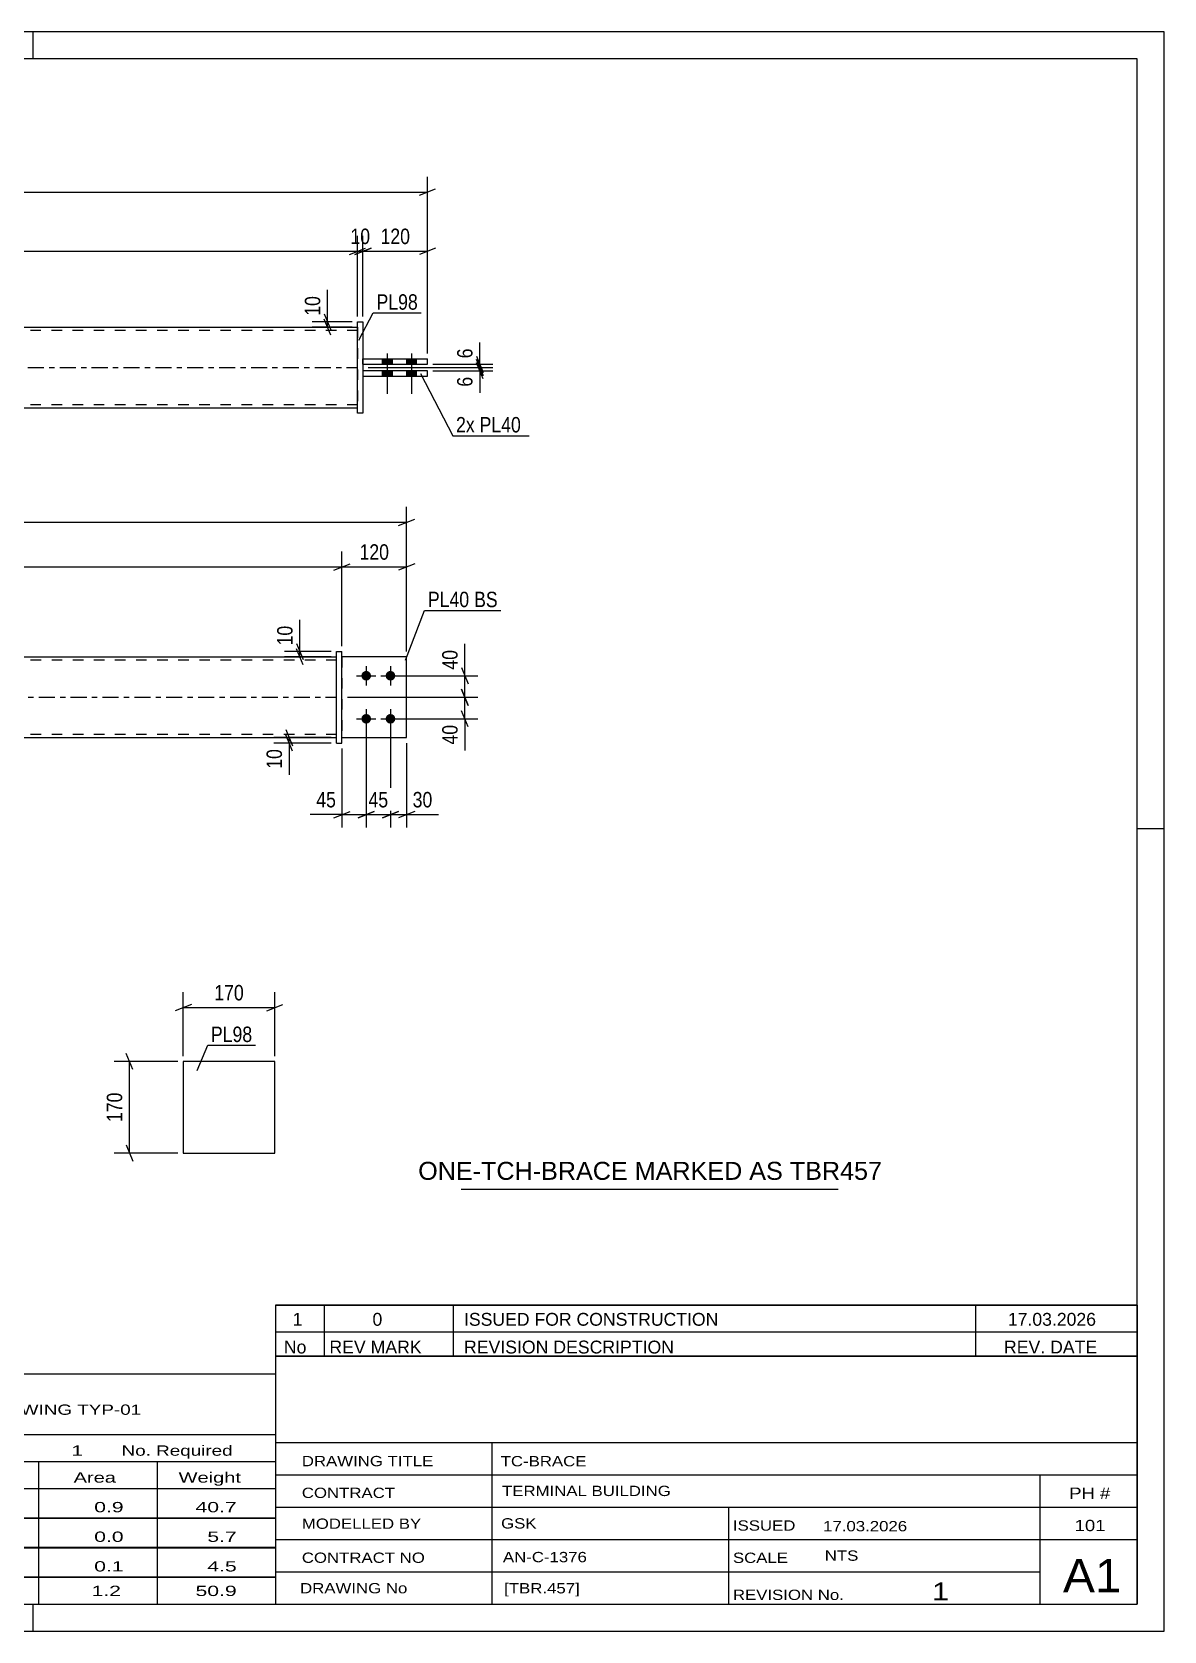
# Model space of a CAD drawing. Header units: millimetres. Extents: x 0 to 420, y 0 to 297.
# Drawn here: x 209.8 to 420, y 0 to 297 of the extents above; entities that cross this region are included whole.
import ezdxf

# ---------------------------------------------------------------- set-up
doc = ezdxf.new("R2010")
doc.units = ezdxf.units.MM
doc.linetypes.add('DXK_LINE_DOT2', pattern=[3.9198, 1.9599, -1.9599])
doc.linetypes.add('DXK_LINE_DOT3', pattern=[5.9187, 2.979, -0.9799, 0.9799, -0.9799])
doc.styles.add('Arial', font='ARIAL.TTF', dxfattribs={"height": 0.2})
doc.styles.add('Arial Narrow', font='ARIALN.TTF', dxfattribs={"height": 0.2})

# ---------------------------------------------------------------- blocks, each defined once
blk = doc.blocks.new('Unknown-580611824-1130')
at = {"color": 5, "linetype": 'Continuous'}
for p, q in [((420, 297), (0, 297)), ((210, 292), (210, 297)), ((420, 0), (420, 297)), ((415, 292), (5, 292)), ((415, 5), (415, 292)), ((420, 149), (415, 149)), ((5, 5), (415, 5)), ((210, 0), (210, 5)), ((0, 0), (420, 0))]:
    blk.add_line(p, q, dxfattribs=at)
blk = doc.blocks.new('Part-580611824-1657 - 1645')
at = {"color": 2, "linetype": 'Continuous'}
for p, q in [((266.34, 164.93), (266.34, 181.93)), ((266.34, 181.93), (267.34, 181.93)), ((267.34, 164.93), (267.34, 181.93)), ((266.34, 164.93), (267.34, 164.93))]:
    blk.add_line(p, q, dxfattribs=at)
blk = doc.blocks.new('Part-580611824-1667 - 1645')
at = {"color": 2, "linetype": 'Continuous'}
for p, q in [((279.34, 180.93), (267.34, 180.93)), ((279.34, 165.93), (279.34, 180.93)), ((267.34, 165.93), (279.34, 165.93))]:
    blk.add_line(p, q, dxfattribs=at)
at = {"color": 7, "linetype": 'DXK_LINE_DOT2'}
blk.add_line((267.34, 180.93), (267.34, 165.93), dxfattribs=at)
blk = doc.blocks.new('Part-580611824-1672 - 1645')
at = {"linetype": 'Continuous'}
blk.add_hatch(color=2, dxfattribs=at).paths.add_polyline_path([(146.33, 180.93), (145.53, 182.33), (147.13, 182.33)])
at = {"color": 2, "linetype": 'Continuous'}
for p, q in [((146.33, 180.93), (145.53, 182.33)), ((145.53, 182.33), (147.13, 182.33)), ((147.13, 182.33), (146.33, 180.93)), ((116.33, 180.93), (266.34, 180.93)), ((116.33, 165.93), (266.34, 165.93))]:
    blk.add_line(p, q, dxfattribs=at)
at = {"color": 7, "linetype": 'DXK_LINE_DOT2'}
for p, q in [((116.33, 165.93), (116.33, 180.93)), ((266.34, 180.33), (116.33, 180.33)), ((266.34, 165.93), (266.34, 180.93)), ((266.34, 166.53), (116.33, 166.53))]:
    blk.add_line(p, q, dxfattribs=at)
at = {"color": 7, "linetype": 'DXK_LINE_DOT3'}
blk.add_line((116.33, 173.43), (266.34, 173.43), dxfattribs=at)
at = {"color": 2, "linetype": 'Continuous'}
blk.add_circle((146.33, 181.83), 1, dxfattribs=at)
blk = doc.blocks.new('Part-580611824-1662 - 1645')
at = {"color": 7, "linetype": 'DXK_LINE_DOT2'}
for p, q in [((279.34, 180.93), (267.34, 180.93)), ((267.34, 180.93), (267.34, 165.93)), ((279.34, 165.93), (279.34, 180.93)), ((267.34, 165.93), (279.34, 165.93))]:
    blk.add_line(p, q, dxfattribs=at)
blk = doc.blocks.new('Bolt-580611824-1678 - 1645')
at = {"linetype": 'Continuous'}
for points in [[(271.84, 178.33, -1), (271.84, 176.53, -1)], [(276.34, 178.33, -1), (276.34, 176.53, -1)], [(271.84, 170.33, -1), (271.84, 168.53, -1)], [(276.34, 170.33, -1), (276.34, 168.53, -1)]]:
    blk.add_hatch(color=1, dxfattribs=at).paths.add_polyline_path(points)
at = {"color": 1, "linetype": 'Continuous'}
for p, q in [((271.84, 179.23), (271.84, 175.63)), ((276.34, 179.23), (276.34, 175.63)), ((270.04, 177.43), (273.64, 177.43)), ((274.54, 177.43), (278.14, 177.43)), ((270.04, 169.43), (273.64, 169.43)), ((271.84, 171.23), (271.84, 167.63)), ((274.54, 169.43), (278.14, 169.43)), ((276.34, 171.23), (276.34, 167.63))]:
    blk.add_line(p, q, dxfattribs=at)
blk = doc.blocks.new('Part-580611824-1434 - 1367')
at = {"linetype": 'Continuous'}
blk.add_hatch(color=2, dxfattribs=at).paths.add_polyline_path([(150.23, 234.67), (149.43, 236.07), (151.03, 236.07)])
at = {"color": 2, "linetype": 'Continuous'}
for p, q in [((120.23, 242.17), (270.23, 242.17)), ((150.23, 234.67), (149.43, 236.07)), ((149.43, 236.07), (151.03, 236.07)), ((151.03, 236.07), (150.23, 234.67)), ((120.23, 227.17), (270.23, 227.17))]:
    blk.add_line(p, q, dxfattribs=at)
at = {"color": 7, "linetype": 'DXK_LINE_DOT2'}
for p, q in [((120.23, 227.17), (120.23, 242.17)), ((270.23, 241.57), (120.23, 241.57)), ((270.23, 242.17), (270.23, 227.17)), ((270.23, 227.77), (120.23, 227.77))]:
    blk.add_line(p, q, dxfattribs=at)
at = {"color": 7, "linetype": 'DXK_LINE_DOT3'}
blk.add_line((120.23, 234.67), (270.23, 234.67), dxfattribs=at)
at = {"color": 2, "linetype": 'Continuous'}
blk.add_circle((150.23, 235.57), 1, dxfattribs=at)
blk = doc.blocks.new('Bolt-580611824-1419 - 1367')
at = {"linetype": 'Continuous'}
for points in [[(276.63, 236.27), (274.83, 236.27), (274.83, 235.27), (276.63, 235.27)], [(276.63, 236.27), (274.83, 236.27), (274.83, 235.27), (276.63, 235.27)], [(281.13, 236.27), (279.33, 236.27), (279.33, 235.27), (281.13, 235.27)], [(281.13, 236.27), (279.33, 236.27), (279.33, 235.27), (281.13, 235.27)], [(276.63, 234.07), (274.83, 234.07), (274.83, 233.07), (276.63, 233.07)], [(276.63, 234.07), (274.83, 234.07), (274.83, 233.07), (276.63, 233.07)], [(281.13, 234.07), (279.33, 234.07), (279.33, 233.07), (281.13, 233.07)], [(281.13, 234.07), (279.33, 234.07), (279.33, 233.07), (281.13, 233.07)]]:
    blk.add_hatch(color=1, dxfattribs=at).paths.add_polyline_path(points)
at = {"color": 1, "linetype": 'Continuous'}
for p, q in [((274.83, 236.27), (274.83, 235.27)), ((274.83, 236.27), (274.83, 235.27)), ((275.73, 237.27), (275.73, 229.77)), ((275.73, 237.27), (275.73, 229.77)), ((276.63, 236.27), (276.63, 235.27)), ((276.63, 236.27), (276.63, 235.27)), ((279.33, 236.27), (279.33, 235.27)), ((279.33, 236.27), (279.33, 235.27)), ((280.23, 237.27), (280.23, 229.77)), ((280.23, 237.27), (280.23, 229.77)), ((281.13, 236.27), (281.13, 235.27)), ((281.13, 236.27), (281.13, 235.27)), ((274.83, 234.07), (274.83, 233.07)), ((274.83, 234.07), (274.83, 233.07)), ((276.63, 234.07), (276.63, 233.07)), ((276.63, 234.07), (276.63, 233.07)), ((279.33, 234.07), (279.33, 233.07)), ((279.33, 234.07), (279.33, 233.07)), ((281.13, 234.07), (281.13, 233.07)), ((281.13, 234.07), (281.13, 233.07))]:
    blk.add_line(p, q, dxfattribs=at)
blk = doc.blocks.new('Part-580611824-1417 - 1367')
at = {"color": 2, "linetype": 'Continuous'}
for p, q in [((270.23, 226.17), (270.23, 243.17)), ((270.23, 243.17), (271.23, 243.17)), ((271.23, 243.17), (271.23, 226.17)), ((271.23, 226.17), (270.23, 226.17))]:
    blk.add_line(p, q, dxfattribs=at)
blk = doc.blocks.new('Part-580611824-1439 - 1367')
at = {"color": 2, "linetype": 'Continuous'}
for p, q in [((283.23, 234.07), (271.23, 234.07)), ((271.23, 233.07), (283.23, 233.07)), ((283.23, 233.07), (283.23, 234.07))]:
    blk.add_line(p, q, dxfattribs=at)
at = {"color": 7, "linetype": 'DXK_LINE_DOT2'}
blk.add_line((271.23, 234.07), (271.23, 233.07), dxfattribs=at)
blk = doc.blocks.new('Part-580611824-1444 - 1367')
at = {"color": 2, "linetype": 'Continuous'}
for p, q in [((271.23, 236.27), (283.23, 236.27)), ((271.23, 235.27), (283.23, 235.27)), ((283.23, 235.27), (283.23, 236.27))]:
    blk.add_line(p, q, dxfattribs=at)
at = {"color": 7, "linetype": 'DXK_LINE_DOT2'}
blk.add_line((271.23, 235.27), (271.23, 236.27), dxfattribs=at)
blk = doc.blocks.new('Part-580611824-2197 - 2191')
at = {"color": 2, "linetype": 'Continuous'}
for p, q in [((254.87, 105.78), (237.87, 105.78)), ((237.87, 105.78), (237.87, 88.78)), ((254.87, 88.78), (254.87, 105.78)), ((237.87, 88.78), (254.87, 88.78))]:
    blk.add_line(p, q, dxfattribs=at)
blk = doc.blocks.new('StraightDimension-580611824-3403 - 1645')
at = {"color": 7, "linetype": 'Continuous'}
for p, q in [((276.34, 168.43), (276.34, 149.23)), ((279.34, 164.93), (279.34, 149.23)), ((274.84, 151.03), (277.84, 152.23)), ((276.34, 151.63), (279.34, 151.63)), ((280.84, 152.23), (277.84, 151.03))]:
    blk.add_line(p, q, dxfattribs=at)
at = {"color": 0}
blk.add_wipeout([(284.72, 152.38), (284.72, 156.58), (279.86, 156.58), (279.86, 152.38)], dxfattribs=at)
at = {"color": 7, "linetype": 'Continuous'}
blk.add_line((279.34, 151.63), (285.24, 151.63), dxfattribs=at)
blk.add_line((279.34, 151.63), (285.24, 151.63), dxfattribs=at)
at = {"color": 3, "style": 'Arial Narrow'}
blk.add_text('30', height=2.863, dxfattribs=at).set_placement((280.46, 152.98))
blk = doc.blocks.new('StraightDimension-580611824-3359 - 1645')
at = {"color": 7, "linetype": 'Continuous'}
for p, q in [((268.34, 173.43), (292.56, 173.43)), ((289.56, 174.93), (290.76, 171.93)), ((290.16, 169.43), (290.16, 173.43)), ((277.34, 169.43), (292.56, 169.43)), ((290.76, 167.93), (289.56, 170.93))]:
    blk.add_line(p, q, dxfattribs=at)
at = {"color": 0}
blk.add_wipeout([(289.41, 168.91), (285.21, 168.91), (285.21, 164.05), (289.41, 164.05)], dxfattribs=at)
at = {"color": 7, "linetype": 'Continuous'}
blk.add_line((290.16, 169.43), (290.16, 163.52), dxfattribs=at)
blk.add_line((290.16, 169.43), (290.16, 163.52), dxfattribs=at)
at = {"color": 3, "style": 'Arial Narrow'}
blk.add_text('40', height=2.863, rotation=90.0002, dxfattribs=at).set_placement((288.81, 164.65))
blk = doc.blocks.new('StraightDimension-580611824-1909 - 1645')
at = {"color": 7, "linetype": 'Continuous'}
for p, q in [((115.33, 182.93), (115.33, 200.48)), ((267.34, 182.93), (267.34, 200.48)), ((116.83, 198.23), (113.83, 197.03)), ((115.33, 197.63), (267.34, 197.63)), ((265.84, 197.03), (268.84, 198.23))]:
    blk.add_line(p, q, dxfattribs=at)
at = {"color": 0}
blk.add_wipeout([(195.59, 198.38), (195.59, 202.58), (187.08, 202.58), (187.08, 198.38)], dxfattribs=at)
at = {"color": 3, "style": 'Arial Narrow'}
blk.add_text('1520', height=2.863, dxfattribs=at).set_placement((187.68, 198.98))
blk = doc.blocks.new('StraightDimension-580611824-1710 - 1645')
at = {"color": 7, "linetype": 'Continuous'}
for p, q in [((103.33, 181.93), (103.33, 208.78)), ((279.34, 181.93), (279.34, 208.78)), ((104.83, 206.53), (101.83, 205.33)), ((103.33, 205.93), (279.34, 205.93)), ((277.84, 205.33), (280.84, 206.53))]:
    blk.add_line(p, q, dxfattribs=at)
at = {"color": 0}
blk.add_wipeout([(195.59, 206.68), (195.59, 210.88), (187.08, 210.88), (187.08, 206.68)], dxfattribs=at)
at = {"color": 3, "style": 'Arial Narrow'}
blk.add_text('1760', height=2.863, dxfattribs=at).set_placement((187.68, 207.28))
blk = doc.blocks.new('StraightDimension-580611824-1822 - 1645')
at = {"color": 7, "linetype": 'Continuous'}
for p, q in [((256.94, 167.43), (258.14, 164.43)), ((258.14, 163.43), (256.94, 166.43)), ((265.34, 165.93), (254.69, 165.93)), ((265.34, 164.93), (254.69, 164.93)), ((257.54, 164.93), (257.54, 165.93))]:
    blk.add_line(p, q, dxfattribs=at)
at = {"color": 0}
blk.add_wipeout([(256.79, 164.41), (252.59, 164.41), (252.59, 159.55), (256.79, 159.55)], dxfattribs=at)
at = {"color": 7, "linetype": 'Continuous'}
blk.add_line((257.54, 164.93), (257.54, 159.02), dxfattribs=at)
blk.add_line((257.54, 164.93), (257.54, 159.02), dxfattribs=at)
at = {"color": 3, "style": 'Arial Narrow'}
blk.add_text('10', height=2.863, rotation=90.0002, dxfattribs=at).set_placement((256.19, 160.15))
blk = doc.blocks.new('StraightDimension-580611824-1890 - 1645')
at = {"color": 7, "linetype": 'Continuous'}
for p, q in [((265.34, 181.93), (256.66, 181.93)), ((258.91, 183.43), (260.11, 180.43)), ((260.11, 179.43), (258.91, 182.43)), ((259.51, 180.93), (259.51, 181.93)), ((265.34, 180.93), (256.66, 180.93))]:
    blk.add_line(p, q, dxfattribs=at)
at = {"color": 0}
blk.add_wipeout([(258.76, 187.31), (254.56, 187.31), (254.56, 182.46), (258.76, 182.46)], dxfattribs=at)
at = {"color": 7, "linetype": 'Continuous'}
blk.add_line((259.51, 181.93), (259.51, 187.84), dxfattribs=at)
blk.add_line((259.51, 181.93), (259.51, 187.84), dxfattribs=at)
at = {"color": 3, "style": 'Arial Narrow'}
blk.add_text('10', height=2.863, rotation=90.0002, dxfattribs=at).set_placement((258.16, 183.06))
blk = doc.blocks.new('StraightDimension-580611824-1899 - 1645')
at = {"color": 7, "linetype": 'Continuous'}
for p, q in [((267.34, 182.93), (267.34, 200.48)), ((279.34, 181.93), (279.34, 200.48)), ((265.84, 197.03), (268.84, 198.23)), ((267.34, 197.63), (279.34, 197.63)), ((280.84, 198.23), (277.84, 197.03))]:
    blk.add_line(p, q, dxfattribs=at)
at = {"color": 0}
blk.add_wipeout([(276.68, 198.38), (276.68, 202.58), (269.99, 202.58), (269.99, 198.38)], dxfattribs=at)
at = {"color": 3, "style": 'Arial Narrow'}
blk.add_text('120', height=2.863, dxfattribs=at).set_placement((270.59, 198.98))
blk = doc.blocks.new('StraightDimension-580611824-3358 - 1645')
at = {"color": 7, "linetype": 'Continuous'}
for p, q in [((289.56, 178.93), (290.76, 175.93)), ((277.34, 177.43), (292.56, 177.43)), ((290.16, 173.43), (290.16, 177.43)), ((268.34, 173.43), (292.56, 173.43)), ((290.76, 171.93), (289.56, 174.93))]:
    blk.add_line(p, q, dxfattribs=at)
at = {"color": 0}
blk.add_wipeout([(289.41, 182.81), (285.21, 182.81), (285.21, 177.96), (289.41, 177.96)], dxfattribs=at)
at = {"color": 7, "linetype": 'Continuous'}
blk.add_line((290.16, 177.43), (290.16, 183.34), dxfattribs=at)
blk.add_line((290.16, 177.43), (290.16, 183.34), dxfattribs=at)
at = {"color": 3, "style": 'Arial Narrow'}
blk.add_text('40', height=2.863, rotation=90.0002, dxfattribs=at).set_placement((288.81, 178.56))
blk = doc.blocks.new('StraightDimension-580611824-3404 - 1645')
at = {"color": 7, "linetype": 'Continuous'}
for p, q in [((271.84, 168.43), (271.84, 149.23)), ((276.34, 168.43), (276.34, 149.23)), ((270.34, 151.03), (273.34, 152.23)), ((271.84, 151.63), (276.34, 151.63)), ((277.84, 152.23), (274.84, 151.03))]:
    blk.add_line(p, q, dxfattribs=at)
at = {"color": 0}
blk.add_wipeout([(276.52, 152.38), (276.52, 156.58), (271.66, 156.58), (271.66, 152.38)], dxfattribs=at)
at = {"color": 3, "style": 'Arial Narrow'}
blk.add_text('45', height=2.863, dxfattribs=at).set_placement((272.26, 152.98))
blk = doc.blocks.new('StraightDimension-580611824-3405 - 1645')
at = {"color": 7, "linetype": 'Continuous'}
for p, q in [((271.84, 168.43), (271.84, 149.23)), ((267.34, 163.93), (267.34, 149.23)), ((265.84, 151.03), (268.84, 152.23)), ((267.34, 151.63), (271.84, 151.63)), ((273.34, 152.23), (270.34, 151.03))]:
    blk.add_line(p, q, dxfattribs=at)
at = {"color": 0}
blk.add_wipeout([(266.81, 152.38), (266.81, 156.58), (261.96, 156.58), (261.96, 152.38)], dxfattribs=at)
at = {"color": 7, "linetype": 'Continuous'}
blk.add_line((267.34, 151.63), (261.43, 151.63), dxfattribs=at)
blk.add_line((267.34, 151.63), (261.43, 151.63), dxfattribs=at)
at = {"color": 3, "style": 'Arial Narrow'}
blk.add_text('45', height=2.863, dxfattribs=at).set_placement((262.56, 152.98))
blk = doc.blocks.new('StraightDimension-580611824-1599 - 1367')
at = {"color": 7, "linetype": 'Continuous'}
for p, q in [((272.23, 234.67), (295.33, 234.67)), ((284.23, 235.27), (295.33, 235.27)), ((292.33, 236.77), (293.53, 233.77)), ((293.53, 233.17), (292.33, 236.17)), ((292.93, 234.67), (292.93, 235.27))]:
    blk.add_line(p, q, dxfattribs=at)
at = {"color": 0}
blk.add_wipeout([(292.18, 238.82), (287.98, 238.82), (287.98, 235.79), (292.18, 235.79)], dxfattribs=at)
at = {"color": 7, "linetype": 'Continuous'}
blk.add_line((292.93, 235.27), (292.93, 239.35), dxfattribs=at)
blk.add_line((292.93, 235.27), (292.93, 239.35), dxfattribs=at)
at = {"color": 3, "style": 'Arial Narrow'}
blk.add_text('6', height=2.86, rotation=90.0002, dxfattribs=at).set_placement((291.58, 236.39))
blk = doc.blocks.new('StraightDimension-580611824-1558 - 1367')
at = {"color": 7, "linetype": 'Continuous'}
for p, q in [((270.23, 244.17), (270.23, 259.11)), ((271.23, 244.17), (271.23, 259.11)), ((268.73, 255.66), (271.73, 256.86)), ((272.73, 256.86), (269.73, 255.66)), ((270.23, 256.26), (271.23, 256.26))]:
    blk.add_line(p, q, dxfattribs=at)
at = {"color": 0}
blk.add_wipeout([(273.16, 257.01), (273.16, 261.21), (268.3, 261.21), (268.3, 257.01)], dxfattribs=at)
at = {"color": 3, "style": 'Arial Narrow'}
blk.add_text('10', height=2.863, dxfattribs=at).set_placement((268.9, 257.61))
blk = doc.blocks.new('StraightDimension-580611824-1517 - 1367')
at = {"color": 7, "linetype": 'Continuous'}
for p, q in [((108.73, 267.87), (105.73, 266.67)), ((107.23, 237.27), (107.23, 270.12)), ((281.73, 266.67), (284.73, 267.87)), ((283.23, 237.27), (283.23, 270.12)), ((107.23, 267.27), (283.23, 267.27))]:
    blk.add_line(p, q, dxfattribs=at)
at = {"color": 0}
blk.add_wipeout([(199.49, 268.02), (199.49, 272.22), (190.97, 272.22), (190.97, 268.02)], dxfattribs=at)
at = {"color": 3, "style": 'Arial Narrow'}
blk.add_text('1760', height=2.863, dxfattribs=at).set_placement((191.57, 268.62))
blk = doc.blocks.new('StraightDimension-580611824-1548 - 1367')
at = {"color": 7, "linetype": 'Continuous'}
for p, q in [((120.23, 244.17), (120.23, 259.11)), ((270.23, 244.17), (270.23, 259.11)), ((121.73, 256.86), (118.73, 255.66)), ((120.23, 256.26), (270.23, 256.26)), ((268.73, 255.66), (271.73, 256.86))]:
    blk.add_line(p, q, dxfattribs=at)
at = {"color": 0}
blk.add_wipeout([(199.49, 257.01), (199.49, 261.21), (190.97, 261.21), (190.97, 257.01)], dxfattribs=at)
at = {"color": 3, "style": 'Arial Narrow'}
blk.add_text('1500', height=2.863, dxfattribs=at).set_placement((191.57, 257.61))
blk = doc.blocks.new('StraightDimension-580611824-1568 - 1367')
at = {"color": 7, "linetype": 'Continuous'}
for p, q in [((271.23, 244.17), (271.23, 259.11)), ((283.23, 237.27), (283.23, 259.11)), ((269.73, 255.66), (272.73, 256.86)), ((271.23, 256.26), (283.23, 256.26)), ((284.73, 256.86), (281.73, 255.66))]:
    blk.add_line(p, q, dxfattribs=at)
at = {"color": 0}
blk.add_wipeout([(280.57, 257.01), (280.57, 261.21), (273.89, 261.21), (273.89, 257.01)], dxfattribs=at)
at = {"color": 3, "style": 'Arial Narrow'}
blk.add_text('120', height=2.863, dxfattribs=at).set_placement((274.49, 257.61))
blk = doc.blocks.new('StraightDimension-580611824-1579 - 1367')
at = {"color": 7, "linetype": 'Continuous'}
for p, q in [((264.05, 244.67), (265.25, 241.67)), ((265.25, 240.67), (264.05, 243.67)), ((269.23, 243.17), (261.8, 243.17)), ((269.23, 242.17), (261.8, 242.17)), ((264.65, 242.17), (264.65, 243.17))]:
    blk.add_line(p, q, dxfattribs=at)
at = {"color": 0}
blk.add_wipeout([(263.9, 248.55), (259.7, 248.55), (259.7, 243.69), (263.9, 243.69)], dxfattribs=at)
at = {"color": 7, "linetype": 'Continuous'}
blk.add_line((264.65, 243.17), (264.65, 249.08), dxfattribs=at)
blk.add_line((264.65, 243.17), (264.65, 249.08), dxfattribs=at)
at = {"color": 3, "style": 'Arial Narrow'}
blk.add_text('10', height=2.863, rotation=90.0002, dxfattribs=at).set_placement((263.3, 244.29))
blk = doc.blocks.new('StraightDimension-580611824-1590 - 1367')
at = {"color": 7, "linetype": 'Continuous'}
for p, q in [((272.23, 234.67), (295.33, 234.67)), ((292.33, 236.17), (293.53, 233.17)), ((293.53, 232.57), (292.33, 235.57)), ((292.93, 234.07), (292.93, 234.67)), ((284.23, 234.07), (295.33, 234.07))]:
    blk.add_line(p, q, dxfattribs=at)
at = {"color": 0}
blk.add_wipeout([(292.18, 233.54), (287.98, 233.54), (287.98, 230.52), (292.18, 230.52)], dxfattribs=at)
at = {"color": 7, "linetype": 'Continuous'}
blk.add_line((292.93, 234.07), (292.93, 229.99), dxfattribs=at)
blk.add_line((292.93, 234.07), (292.93, 229.99), dxfattribs=at)
at = {"color": 3, "style": 'Arial Narrow'}
blk.add_text('6', height=2.86, rotation=90.0002, dxfattribs=at).set_placement((291.58, 231.12))
blk = doc.blocks.new('StraightDimension-580611824-2199 - 2191')
at = {"color": 7, "linetype": 'Continuous'}
for p, q in [((239.37, 116.38), (236.37, 115.18)), ((237.87, 106.78), (237.87, 118.63)), ((253.37, 115.18), (256.37, 116.38)), ((254.87, 106.78), (254.87, 118.63)), ((237.87, 115.78), (254.87, 115.78))]:
    blk.add_line(p, q, dxfattribs=at)
at = {"color": 0}
blk.add_wipeout([(249.71, 116.53), (249.71, 120.73), (243.02, 120.73), (243.02, 116.53)], dxfattribs=at)
at = {"color": 3, "style": 'Arial Narrow'}
blk.add_text('170', height=2.863, dxfattribs=at).set_placement((243.62, 117.13))
blk = doc.blocks.new('StraightDimension-580611824-2210 - 2191')
at = {"color": 7, "linetype": 'Continuous'}
for p, q in [((228.47, 104.28), (227.27, 107.28)), ((236.87, 105.78), (225.02, 105.78)), ((227.87, 88.78), (227.87, 105.78)), ((227.27, 90.28), (228.47, 87.28)), ((236.87, 88.78), (225.02, 88.78))]:
    blk.add_line(p, q, dxfattribs=at)
at = {"color": 0}
blk.add_wipeout([(227.12, 100.62), (222.92, 100.62), (222.92, 93.93), (227.12, 93.93)], dxfattribs=at)
at = {"color": 3, "style": 'Arial Narrow'}
blk.add_text('170', height=2.863, rotation=90.0002, dxfattribs=at).set_placement((226.52, 94.53))
blk = doc.blocks.new('Unknown-580611824-4234')
at = {"color": 7, "linetype": 'Continuous'}
for p, q in [((255, 51.05), (255, 5)), ((255, 51.05), (415, 51.05)), ((415, 51), (415, 5)), ((255, 35), (415, 35)), ((295.14, 35), (295.14, 5)), ((255, 29), (415, 29)), ((397, 5.05), (397, 29.05)), ((255, 23), (415, 23)), ((339.14, 23), (339.14, 5)), ((255, 17), (415, 17)), ((255, 11), (397, 11)), ((255, 5), (415, 5))]:
    blk.add_line(p, q, dxfattribs=at)
at = {"color": 7, "style": 'Arial Narrow'}
for s, height, width, p in [('DRAWING TITLE', 1.9089, 1.425378, (259.88, 30.61)), ('TC-BRACE', 1.909, 1.425378, (296.81, 30.59)), ('TERMINAL BUILDING', 1.9089, 1.425378, (297.06, 25.07)), ('CONTRACT', 1.909, 1.425378, (259.88, 24.71)), ('MODELLED BY', 1.9089, 1.425378, (259.88, 18.98)), ('GSK', 1.909, 1.425378, (296.88, 19.04)), ('ISSUED', 1.909, 1.425378, (339.94, 18.64)), ('17.03.2026', 1.909, 1.425378, (356.69, 18.52)), ('CONTRACT NO', 1.9089, 1.425378, (259.88, 12.66)), ('AN-C-1376', 1.909, 1.425378, (297.23, 12.78)), ('SCALE', 1.909, 1.425378, (339.94, 12.65)), ('A1', 6.204, 1.25, (401.24, 7.2)), ('DRAWING No', 1.909, 1.425378, (259.56, 7)), ('[TBR.457]', 1.909, 1.425378, (297.46, 6.99)), ('1', 3.34, 1.5, (376.91, 5.68)), ('REVISION No.', 1.9089, 1.425378, (339.94, 5.77))]:
    blk.add_text(s, height=height, dxfattribs=dict(at, width=width)).set_placement(p)
at = {"color": 7, "linetype": 'Continuous', "style": 'Arial Narrow'}
for s, height, width, p in [('PH #', 2.1, 1.42538, (402.4, 24.55)), ('101', 2.1, 1.42538, (403.41, 18.55)), ('NTS', 1.909, 1.425378, (357, 13.05))]:
    blk.add_text(s, height=height, dxfattribs=dict(at, width=width)).set_placement(p)
blk = doc.blocks.new('Unknown-580611824-4235')
at = {"color": 7, "linetype": 'Continuous'}
for p, q in [((255, 60.55), (415, 60.55)), ((415, 60.55), (255, 60.55)), ((255, 60.55), (255, 55.55)), ((264, 60.55), (264, 55.55)), ((288, 60.55), (288, 55.55)), ((385, 60.55), (385, 55.55)), ((415, 60.55), (415, 55.55)), ((255, 55.55), (415, 55.55)), ((255, 55.55), (255, 51.05)), ((255, 55.55), (415, 55.55)), ((264, 55.55), (264, 51.05)), ((288, 55.55), (288, 51.05)), ((385, 55.55), (385, 51.05)), ((415, 55.55), (415, 51.05)), ((415, 51.05), (255, 51.05))]:
    blk.add_line(p, q, dxfattribs=at)
at = {"color": 7, "linetype": 'Continuous', "style": 'Arial Narrow'}
for s, height, width, p in [('1', 2.39, 1.196471, (258.16, 56.7)), ('0', 2.39, 1.196471, (273, 56.7)), ('ISSUED FOR CONSTRUCTION', 2.3861, 1.196471, (290, 56.7)), ('17.03.2026', 2.386, 1.196471, (391, 56.7)), ('No', 2.386, 1.2, (256.54, 51.55)), ('REV MARK', 2.386, 1.2, (265, 51.55)), ('REVISION DESCRIPTION', 2.3861, 1.2, (290, 51.55)), ('REV. DATE', 2.386, 1.2, (390.28, 51.55))]:
    blk.add_text(s, height=height, dxfattribs=dict(at, width=width)).set_placement(p)
blk = doc.blocks.new('Unknown-580611824-4236')
at = {"color": 7, "linetype": 'Continuous'}
for p, q in [((95, 47.75), (255, 47.75)), ((95, 36.5), (95, 47.75)), ((255, 47.75), (255, 36.5)), ((95, 36.5), (255, 36.5)), ((95, 36.5), (95, 31.5)), ((255, 36.5), (255, 31.5)), ((95, 31.5), (255, 31.5)), ((95, 31.5), (95, 26.5)), ((119, 31.5), (119, 26.5)), ((154.5, 31.5), (154.5, 26.5)), ((180.5, 31.5), (180.5, 26.5)), ((193.5, 31.5), (193.5, 26.5)), ((211, 31.5), (211, 26.5)), ((233, 31.5), (233, 26.5)), ((255, 31.5), (255, 26.5)), ((95, 26.5), (255, 26.5)), ((95, 26.45), (95, 21.05)), ((95, 26.45), (255, 26.45)), ((119, 26.5), (119, 21)), ((154.5, 26.5), (154.5, 21)), ((180.5, 26.5), (180.5, 21)), ((193.5, 26.5), (193.5, 21)), ((211, 26.5), (211, 21)), ((233, 26.5), (233, 21)), ((255, 26.45), (255, 21.05)), ((95, 21.05), (255, 21.05)), ((95, 20.95), (95, 15.55)), ((95, 20.95), (255, 20.95)), ((119, 21), (119, 15.5)), ((154.5, 21), (154.5, 15.5)), ((180.5, 21), (180.5, 15.5)), ((193.5, 21), (193.5, 15.5)), ((211, 21), (211, 15.5)), ((233, 21), (233, 15.5)), ((255, 20.95), (255, 15.55)), ((95, 15.55), (255, 15.55)), ((95, 15.45), (95, 10.05)), ((95, 15.45), (255, 15.45)), ((119, 15.5), (119, 10)), ((154.5, 15.5), (154.5, 10)), ((180.5, 15.5), (180.5, 10)), ((193.5, 15.5), (193.5, 10)), ((211, 15.5), (211, 10)), ((233, 15.5), (233, 10)), ((255, 15.45), (255, 10.05)), ((95, 10.05), (255, 10.05)), ((95, 10), (255, 10)), ((95, 10), (95, 5)), ((211, 10), (211, 5)), ((233, 10), (233, 5)), ((255, 10), (255, 5)), ((95, 5), (255, 5))]:
    blk.add_line(p, q, dxfattribs=at)
at = {"color": 7, "style": 'Arial Narrow'}
for s, height, width, p in [('GENERAL NOTES & WELD DETAILS :', 2.8633, 1.4, (96.15, 40.06)), ('REFER TYP DRAWING TYP-01', 1.9089, 1.6, (179.7, 40.16)), ("MATERIAL LIST FOR ASSEMBLY MK'D", 1.9089, 1.6, (96.15, 32.56)), ('TBR457', 1.909, 1.794707, (187.59, 32.47)), ('1', 1.91, 1.794707, (217.08, 32.56)), ('No. Required', 1.9089, 1.6, (226.41, 32.56)), ('Mark', 1.909, 1.7, (96.34, 27.5)), ('Profile', 1.909, 1.7, (129.41, 27.5)), ('Material', 1.909, 1.7, (159.54, 27.56)), ('No.', 1.909, 1.7, (184.5, 27.56)), ('Length', 1.909, 1.7, (195, 27.56)), ('Area', 1.909, 1.7, (217.5, 27.56)), ('Weight', 1.909, 1.7, (237, 27.56))]:
    blk.add_text(s, height=height, dxfattribs=dict(at, width=width)).set_placement(p)
at = {"color": 7, "linetype": 'Continuous', "style": 'Arial Narrow'}
for s, height, width, p in [('TBR457', 1.909, 1.794707, (96.5, 22.06)), ('SHS150*6', 1.909, 1.794707, (121, 22.06)), ('E350', 1.909, 1.794707, (160.74, 22.06)), ('1', 1.91, 1.794707, (184.86, 22.06)), ('1500', 1.909, 1.794707, (197.58, 22.06)), ('0.9', 1.909, 1.794707, (221.32, 22.06)), ('40.7', 1.909, 1.794707, (240.14, 22.06)), ('PL40', 1.909, 1.794707, (96.5, 16.56)), ('PL10*120', 1.909, 1.794707, (121, 16.56)), ('E350', 1.909, 1.794707, (160.74, 16.56)), ('4', 1.91, 1.794707, (184.86, 16.56)), ('150', 1.909, 1.794707, (199.77, 16.56)), ('0.0', 1.909, 1.794707, (221.32, 16.56)), ('5.7', 1.909, 1.794707, (242.33, 16.56)), ('PL98', 1.909, 1.794707, (96.5, 11.06)), ('PL10*170', 1.909, 1.794707, (121, 11.06)), ('E350', 1.909, 1.794707, (160.74, 11.06)), ('2', 1.91, 1.794707, (184.86, 11.06)), ('170', 1.909, 1.794707, (199.77, 11.06)), ('0.1', 1.909, 1.794707, (221.32, 11.06)), ('4.5', 1.909, 1.794707, (242.33, 11.06)), ('Total', 1.909, 1.7, (197.33, 6.5)), ('1.2', 1.909, 1.794707, (220.83, 6.5)), ('50.9', 1.909, 1.794707, (240.14, 6.5))]:
    blk.add_text(s, height=height, dxfattribs=dict(at, width=width)).set_placement(p)
blk = doc.blocks.new('Unknown-580611824-4237')
at = {"color": 7, "linetype": 'Continuous'}
blk.add_line((289.5, 82.05), (359.5, 82.05), dxfattribs=at)
at = {"color": 7, "style": 'Arial'}
blk.add_text('ONE-TCH-BRACE MARKED AS TBR457', height=3.3428, dxfattribs=at).set_placement((281.49, 83.8))
blk = doc.blocks.new('MarkSet-580611824-1942 - 1645')
at = {"color": 0}
blk.add_wipeout([(290.97, 190.17), (290.97, 193.17), (283.29, 193.17), (283.29, 190.17)], dxfattribs=at)
blk.add_wipeout([(290.97, 190.17), (290.97, 193.17), (283.29, 193.17), (283.29, 190.17)], dxfattribs=at)
at = {"color": 30, "linetype": 'Continuous'}
blk.add_line((279.14, 180.35), (282.69, 189.57), dxfattribs=at)
at = {"color": 0}
blk.add_wipeout([(296.25, 190.17), (296.25, 193.17), (291.87, 193.17), (291.87, 190.17)], dxfattribs=at)
blk.add_wipeout([(296.25, 190.17), (296.25, 193.17), (291.87, 193.17), (291.87, 190.17)], dxfattribs=at)
at = {"color": 30, "linetype": 'Continuous'}
blk.add_line((282.69, 189.57), (296.85, 189.57), dxfattribs=at)
at = {"color": 3, "style": 'Arial Narrow'}
for s, p in [('PL40', (283.29, 190.17)), ('BS', (291.87, 190.17))]:
    blk.add_text(s, height=2.863, dxfattribs=at).set_placement(p)
blk = doc.blocks.new('Mark-580611824-1413 - 1367')
at = {"color": 0}
blk.add_wipeout([(281.43, 245.42), (281.43, 248.42), (273.75, 248.42), (273.75, 245.42)], dxfattribs=at)
blk.add_wipeout([(281.43, 245.42), (281.43, 248.42), (273.75, 248.42), (273.75, 245.42)], dxfattribs=at)
at = {"color": 30, "linetype": 'Continuous'}
for p, q in [((270.46, 239.74), (273.15, 244.82)), ((273.15, 244.82), (282.03, 244.82))]:
    blk.add_line(p, q, dxfattribs=at)
at = {"color": 3, "style": 'Arial Narrow'}
blk.add_text('PL98', height=2.863, dxfattribs=at).set_placement((273.75, 245.42))
blk = doc.blocks.new('MarkSet-580611824-1630 - 1367')
at = {"color": 0}
blk.add_wipeout([(291.99, 222.62), (291.99, 225.62), (288.52, 225.62), (288.52, 222.62)], dxfattribs=at)
blk.add_wipeout([(291.99, 222.62), (291.99, 225.62), (288.52, 225.62), (288.52, 222.62)], dxfattribs=at)
at = {"color": 30, "linetype": 'Continuous'}
blk.add_line((281.89, 233.58), (287.92, 222.02), dxfattribs=at)
at = {"color": 0}
blk.add_wipeout([(300.57, 222.62), (300.57, 225.62), (292.89, 225.62), (292.89, 222.62)], dxfattribs=at)
blk.add_wipeout([(300.57, 222.62), (300.57, 225.62), (292.89, 225.62), (292.89, 222.62)], dxfattribs=at)
at = {"color": 30, "linetype": 'Continuous'}
blk.add_line((287.92, 222.02), (302.07, 222.02), dxfattribs=at)
at = {"color": 3, "style": 'Arial Narrow'}
for s, p in [('2x', (288.52, 222.62)), ('PL40', (292.89, 222.62))]:
    blk.add_text(s, height=2.863, dxfattribs=at).set_placement(p)
blk = doc.blocks.new('Mark-580611824-2193 - 2191')
at = {"color": 0}
blk.add_wipeout([(250.68, 109.4), (250.68, 112.4), (243, 112.4), (243, 109.4)], dxfattribs=at)
blk.add_wipeout([(250.68, 109.4), (250.68, 112.4), (243, 112.4), (243, 109.4)], dxfattribs=at)
at = {"color": 30, "linetype": 'Continuous'}
for p, q in [((240.44, 104.12), (242.4, 108.8)), ((242.4, 108.8), (251.28, 108.8))]:
    blk.add_line(p, q, dxfattribs=at)
at = {"color": 3, "style": 'Arial Narrow'}
blk.add_text('PL98', height=2.863, dxfattribs=at).set_placement((243, 109.4))

msp = doc.modelspace()

# ---------------------------------------------------------------- block references
for name in ['Unknown-580611824-1130', 'Part-580611824-1434 - 1367', 'Part-580611824-1417 - 1367', 'Part-580611824-1444 - 1367', 'Bolt-580611824-1419 - 1367', 'Part-580611824-1439 - 1367', 'Part-580611824-1672 - 1645', 'Part-580611824-1657 - 1645', 'Part-580611824-1667 - 1645', 'Part-580611824-1662 - 1645', 'Bolt-580611824-1678 - 1645', 'Part-580611824-2197 - 2191', 'Unknown-580611824-4237', 'Unknown-580611824-4235', 'Unknown-580611824-4234', 'Unknown-580611824-4236']:
    msp.add_blockref(name, (0, 0))

# ---------------------------------------------------------------- next in the draw order: block references
for name in ['StraightDimension-580611824-1558 - 1367', 'StraightDimension-580611824-1599 - 1367', 'StraightDimension-580611824-1909 - 1645', 'StraightDimension-580611824-1822 - 1645', 'StraightDimension-580611824-3403 - 1645', 'StraightDimension-580611824-2199 - 2191']:
    msp.add_blockref(name, (0, 0))

# ---------------------------------------------------------------- next in the draw order: block references
for name in ['StraightDimension-580611824-1517 - 1367', 'StraightDimension-580611824-1710 - 1645', 'StraightDimension-580611824-3359 - 1645', 'Mark-580611824-2193 - 2191', 'StraightDimension-580611824-2210 - 2191']:
    msp.add_blockref(name, (0, 0))

# ---------------------------------------------------------------- next in the draw order: block references
for name in ['StraightDimension-580611824-1548 - 1367', 'StraightDimension-580611824-1890 - 1645', 'StraightDimension-580611824-3404 - 1645']:
    msp.add_blockref(name, (0, 0))

# ---------------------------------------------------------------- next in the draw order: block references
for name in ['StraightDimension-580611824-1568 - 1367', 'StraightDimension-580611824-1899 - 1645', 'StraightDimension-580611824-3405 - 1645']:
    msp.add_blockref(name, (0, 0))

# ---------------------------------------------------------------- next in the draw order: block references
for name in ['StraightDimension-580611824-1579 - 1367', 'StraightDimension-580611824-1590 - 1367', 'StraightDimension-580611824-3358 - 1645']:
    msp.add_blockref(name, (0, 0))

# ---------------------------------------------------------------- next in the draw order: block references
for name in ['Mark-580611824-1413 - 1367', 'MarkSet-580611824-1630 - 1367', 'MarkSet-580611824-1942 - 1645']:
    msp.add_blockref(name, (0, 0))

doc.saveas('drawing.dxf')
